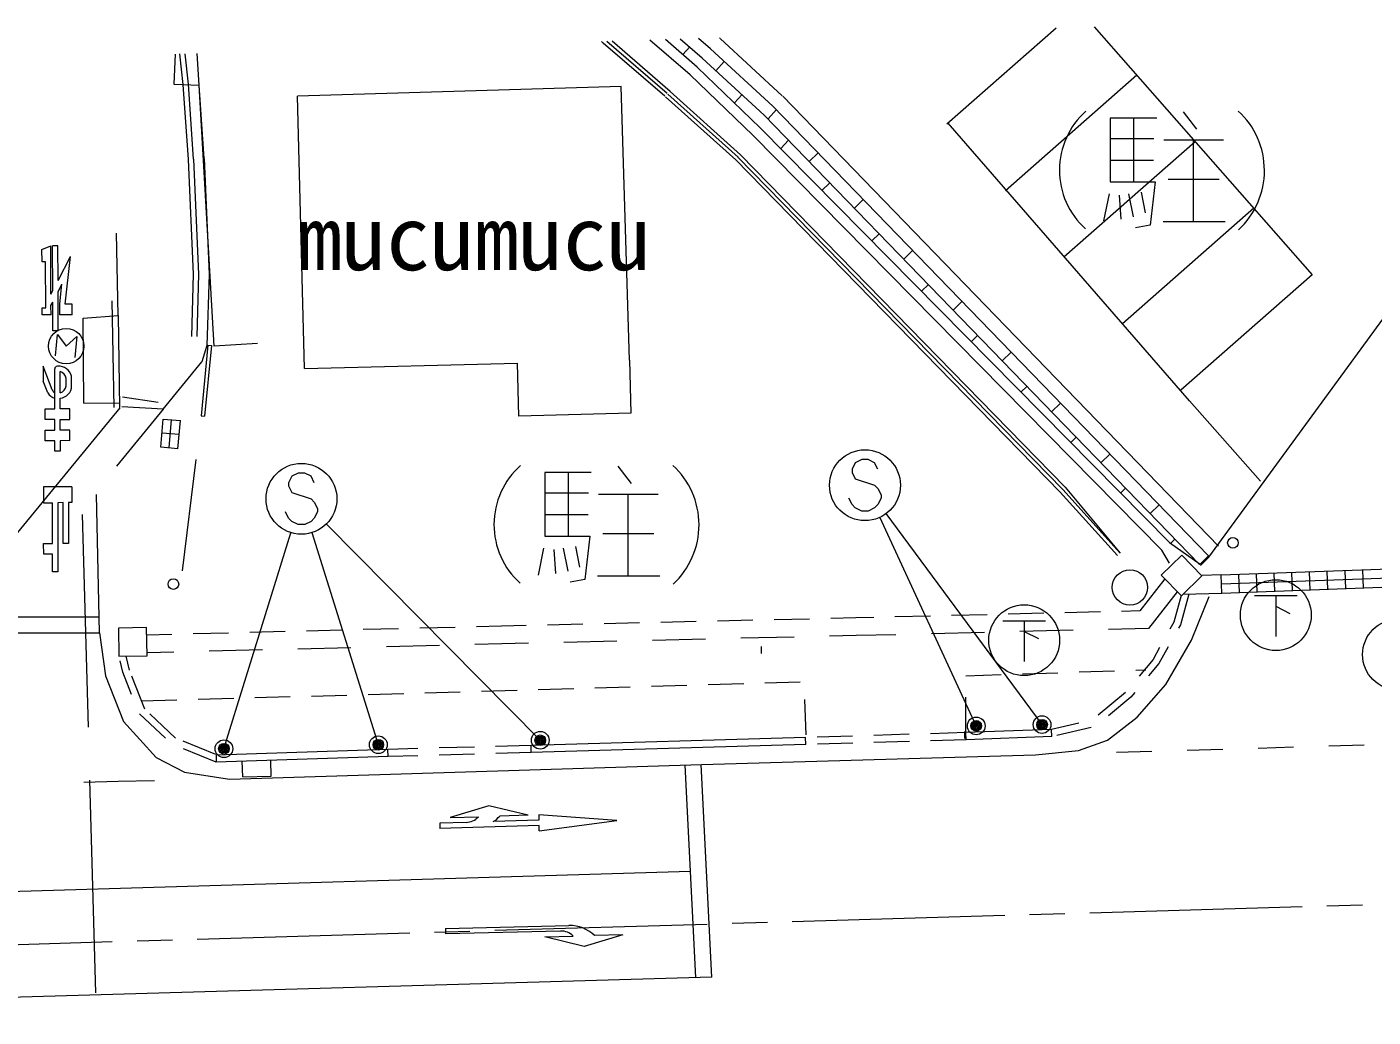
# Model space of a CAD drawing. Units: millimetres, scale not verified. Extents: x 40000 to 680000, y 20000 to 380000.
# Drawn here: x 444123 to 482116, y 283758 to 311709 of the extents above; entities that cross this region are included whole.
import ezdxf
from ezdxf.enums import TextEntityAlignment as Align

# ---------------------------------------------------------------- set-up
doc = ezdxf.new("R2010")
doc.units = ezdxf.units.MM
doc.header["$LTSCALE"] = 1000
doc.header["$PDMODE"] = 32
doc.header["$PDSIZE"] = 500
doc.linetypes.add('DASHED', pattern=[7.5, 6, -1.5])
for name, color, linetype, lineweight in [('M-BGD', 7, 'Continuous', 13), ('M-BGD-EXST', 7, 'Continuous', 13), ('M-BMK', 2, 'Continuous', 13), ('M-BMK-HTXT', 7, 'Continuous', 13), ('M-STR-HTXT', 7, 'Continuous', 13), ('M-STR-STR1', 1, 'DASHED', 13), ('M-STR-STRC', 7, 'Continuous', 13)]:
    doc.layers.add(name, color=color, linetype=linetype, lineweight=lineweight)
doc.styles.add('ＭＳ ゴシック', font='')
doc.styles.get('ＭＳ ゴシック').set_extended_font_data('MS Gothic')

msp = doc.modelspace()

# ---------------------------------------------------------------- linework, layer by layer
at = {"layer": 'M-BGD'}
for p, q in [((473176, 311678), (470088, 308964)), ((474248, 311709), (480399, 304712)), ((462127, 309758), (460390, 311253)), ((462193, 309834), (460486, 311302)), ((462275, 309887), (460643, 311307)), ((462841, 310356), (461705, 311338)), ((463043, 310577), (462148, 311352)), ((463185, 310824), (462560, 311364)), ((463418, 311086), (463078, 311379)), ((463680, 311388), (463670, 311397)), ((465443, 309766), (463689, 311380)), ((448304, 310942), (448268, 310096)), ((448531, 310080), (448440, 310946)), ((448680, 310096), (448590, 310951)), ((448983, 310065), (448923, 310960)), ((462632, 310932), (462832, 311149)), ((464927, 309221), (463185, 310824)), ((465172, 309472), (463418, 311086)), ((464818, 308863), (463043, 310577)), ((463805, 310730), (463568, 310472)), ((448268, 310096), (448983, 310065)), ((448679, 307966), (448530, 310085)), ((448828, 307977), (448680, 310096)), ((449128, 307993), (448983, 310065)), ((449403, 302701), (448983, 310065)), ((460894, 310029), (451764, 309753)), ((461127, 302301), (460894, 310029)), ((464607, 308650), (462841, 310356)), ((475447, 310345), (471739, 307086)), ((451959, 302069), (451764, 309753)), ((464128, 307953), (462142, 309738)), ((464195, 308028), (462209, 309812)), ((464262, 308102), (462275, 309887)), ((464304, 309795), (464092, 309564)), ((465459, 309750), (477757, 297056)), ((465276, 309375), (465039, 309118)), ((465172, 309472), (477470, 296778)), ((476755, 309311), (477132, 308819)), ((464927, 309221), (477218, 296534)), ((476938, 301156), (470119, 308990)), ((476009, 309130), (474697, 309130)), ((474697, 309130), (474697, 307335)), ((475353, 309130), (475353, 307335)), ((476155, 296940), (464607, 308650)), ((476369, 297151), (464818, 308863)), ((465617, 308509), (465401, 308273)), ((474697, 308557), (475927, 308557)), ((476214, 308524), (477894, 308524)), ((477041, 308524), (477041, 306212)), ((466198, 307909), (466450, 308153)), ((477098, 308468), (473389, 305208)), ((448678, 307970), (448811, 304727)), ((448828, 307977), (448961, 304728)), ((449128, 307993), (449262, 304730)), ((464119, 307962), (473287, 298577)), ((464191, 308032), (473358, 298647)), ((464262, 308102), (473430, 298716)), ((474697, 307950), (475918, 307950)), ((477477, 296744), (485690, 307974)), ((476336, 307409), (477771, 307409)), ((466781, 307308), (466561, 307095)), ((474664, 306999), (474509, 306237)), ((474697, 307335), (475968, 307335)), ((475214, 306999), (475345, 306352)), ((475566, 307040), (475681, 306458)), ((475968, 307335), (475828, 306114)), ((467728, 306833), (467476, 306590)), ((474951, 306958), (475000, 306278)), ((478748, 306590), (475040, 303330)), ((446701, 303559), (446652, 305891)), ((467966, 305671), (468172, 305871)), ((475828, 306114), (475410, 306040)), ((476189, 306212), (477943, 306212)), ((444548, 305428), (444798, 305529)), ((444801, 304168), (444798, 305529)), ((444851, 304264), (444848, 305529)), ((444998, 305529), (444848, 305529)), ((445000, 304554), (444998, 305529)), ((444549, 305078), (444548, 305428)), ((445000, 304554), (445349, 305230)), ((445202, 303880), (445349, 305230)), ((469119, 305397), (468868, 305153)), ((444649, 305078), (444549, 305078)), ((444652, 303778), (444649, 305078)), ((448811, 304727), (448769, 302971)), ((448961, 304728), (448919, 302967)), ((449262, 304730), (449204, 302713)), ((480399, 304712), (476690, 301453)), ((445001, 304228), (445112, 304444)), ((445052, 303888), (445112, 304444)), ((469370, 304247), (469564, 304435)), ((444801, 304168), (444851, 304264)), ((445002, 304094), (445001, 304228)), ((445004, 303129), (445002, 304094)), ((446584, 300965), (446532, 303978)), ((470511, 303960), (470260, 303717)), ((444553, 303578), (444552, 303778)), ((444552, 303778), (444652, 303778)), ((444803, 303579), (444553, 303578)), ((444802, 303842), (444852, 303939)), ((444803, 303579), (444802, 303842)), ((445053, 303579), (445052, 303888)), ((445403, 303580), (445053, 303579)), ((445402, 303880), (445202, 303880)), ((445403, 303580), (445402, 303880)), ((445706, 303491), (446701, 303559)), ((445729, 301090), (445706, 303491)), ((446701, 303559), (446731, 300964)), ((444931, 302425), (444984, 303022)), ((444984, 303022), (445232, 302699)), ((445232, 302699), (445532, 302974)), ((445532, 302974), (445479, 302376)), ((470956, 302999), (470774, 302823)), ((449232, 302722), (449036, 300730)), ((449204, 302713), (449055, 302253)), ((449332, 302712), (449136, 300720)), ((449232, 302722), (449332, 302712)), ((450627, 302776), (449403, 302701)), ((471903, 302524), (471651, 302280)), ((444582, 302128), (444583, 301711)), ((444839, 301465), (444582, 302128)), ((444910, 300929), (444907, 302054)), ((445057, 302129), (444982, 302129)), ((447971, 300920), (449055, 302253)), ((451959, 302069), (457965, 302221)), ((458005, 300719), (457965, 302221)), ((444712, 301378), (444583, 301711)), ((445059, 301379), (445057, 301979)), ((445233, 301580), (445233, 301780)), ((445383, 301580), (445383, 301780)), ((472347, 301562), (472179, 301399)), ((445060, 300929), (445059, 301229)), ((445729, 301090), (446729, 301099)), ((447971, 300920), (446799, 300986)), ((446823, 301263), (447826, 301113)), ((473294, 301088), (473043, 300844)), ((478942, 298887), (476938, 301156)), ((447902, 299846), (447967, 300641)), ((447967, 300641), (448455, 300601)), ((448137, 299825), (448206, 300623)), ((448386, 299803), (448455, 300601)), ((449036, 300730), (449136, 300720)), ((448421, 300202), (447937, 300244)), ((448386, 299803), (447902, 299846)), ((473739, 300126), (473583, 299975)), ((448514, 296355), (448901, 299502)), ((474686, 299651), (474435, 299408)), ((460050, 299128), (458739, 299128)), ((458739, 299128), (458739, 297333)), ((459395, 299128), (459395, 297333)), ((460796, 299309), (461173, 298817)), ((473358, 298647), (474979, 296858)), ((473430, 298716), (474979, 296858)), ((474988, 298551), (475131, 298689)), ((458739, 298555), (459969, 298555)), ((460255, 298522), (461936, 298522)), ((461083, 298522), (461083, 296210)), ((473284, 298579), (474905, 296791)), ((458739, 297948), (459960, 297948)), ((476078, 298215), (475826, 297971)), ((458739, 297333), (460010, 297333)), ((460010, 297333), (459870, 296112)), ((460378, 297407), (461813, 297407)), ((476369, 297151), (477234, 296540)), ((476522, 297253), (476396, 297131)), ((458706, 296997), (458551, 296235)), ((458993, 296956), (459042, 296276)), ((459255, 296997), (459387, 296350)), ((459608, 297038), (459723, 296456)), ((476370, 296568), (476155, 296940)), ((477470, 296778), (477234, 296540)), ((477477, 296744), (477241, 296507)), ((481343, 295846), (481324, 296365)), ((481843, 295864), (481824, 296384)), ((459870, 296112), (459452, 296038)), ((460231, 296210), (461985, 296210)), ((476239, 296127), (475529, 295224)), ((477830, 296238), (477290, 296222)), ((482851, 296161), (477836, 295978)), ((478345, 295736), (478326, 296256)), ((478845, 295754), (478826, 296274)), ((479344, 295773), (479325, 296292)), ((479844, 295791), (479825, 296311)), ((480344, 295809), (480325, 296329)), ((480843, 295828), (480824, 296347)), ((476591, 295766), (475776, 294730)), ((476698, 295656), (476492, 294907)), ((476916, 295692), (476678, 294831)), ((477845, 295718), (476742, 295687)), ((475529, 295224), (475020, 295211)), ((459814, 294847), (458814, 294823)), ((461413, 294884), (460413, 294860)), ((463013, 294921), (462013, 294898)), ((464612, 294958), (463613, 294935)), ((466212, 294995), (465212, 294972)), ((467513, 295025), (466812, 295009)), ((468022, 295038), (467513, 295025)), ((469621, 295077), (468622, 295053)), ((471221, 295117), (470221, 295092)), ((472820, 295157), (471821, 295132)), ((474420, 295196), (473420, 295171)), ((476492, 294907), (476384, 294712)), ((476678, 294831), (476626, 294737)), ((448210, 294558), (447505, 294540)), ((449810, 294599), (448810, 294573)), ((451409, 294639), (450410, 294614)), ((453009, 294679), (452009, 294654)), ((454608, 294720), (453609, 294695)), ((456208, 294760), (455208, 294735)), ((457513, 294793), (456807, 294775)), ((458214, 294809), (457513, 294793)), ((465774, 294485), (464274, 294450)), ((467525, 294525), (466774, 294508)), ((468651, 294553), (467525, 294525)), ((471151, 294615), (469651, 294578)), ((473650, 294677), (472150, 294640)), ((475776, 294730), (474650, 294702)), ((450769, 294123), (449270, 294085)), ((453268, 294186), (451769, 294148)), ((455768, 294249), (454268, 294211)), ((457525, 294293), (456767, 294274)), ((458276, 294311), (457525, 294293)), ((460775, 294369), (459276, 294334)), ((463275, 294427), (461775, 294392)), ((476092, 294188), (475907, 293855)), ((476335, 294213), (476073, 293742)), ((446825, 293490), (446750, 293810)), ((447017, 293550), (446924, 293947)), ((448270, 294060), (447512, 294040)), ((475907, 293855), (475512, 293379)), ((476073, 293742), (475779, 293387)), ((447073, 292866), (446825, 293490)), ((447454, 292449), (447085, 293378)), ((470624, 293394), (471618, 293427)), ((470624, 293389), (470624, 293394)), ((472218, 293447), (473218, 293480)), ((473817, 293500), (474817, 293533)), ((475416, 293553), (475699, 293563)), ((456010, 292928), (456355, 292939)), ((456955, 292956), (457955, 292986)), ((458554, 293004), (459554, 293034)), ((460154, 293052), (461153, 293081)), ((461753, 293099), (462752, 293129)), ((463352, 293147), (464352, 293176)), ((464951, 293194), (465951, 293224)), ((447359, 292688), (448358, 292716)), ((448958, 292733), (449958, 292760)), ((450557, 292777), (451557, 292805)), ((452157, 292821), (453156, 292849)), ((453756, 292866), (454756, 292894)), ((455356, 292910), (456010, 292928)), ((466069, 292725), (466108, 291726)), ((470623, 291789), (470623, 292789)), ((475126, 292919), (474355, 292282)), ((475282, 292788), (474648, 292265)), ((475395, 292925), (475282, 292788)), ((448030, 291628), (447304, 292315)), ((448313, 291635), (447587, 292323)), ((470623, 291789), (469623, 291758)), ((473038, 291874), (470622, 291789)), ((470629, 291589), (470622, 291789)), ((473814, 292059), (473038, 291878)), ((473045, 291674), (473038, 291874)), ((474160, 291934), (473186, 291707)), ((449459, 291174), (448532, 291547)), ((458352, 291427), (457352, 291399)), ((466097, 291649), (458352, 291427)), ((458358, 291227), (458352, 291427)), ((466103, 291449), (458358, 291227)), ((466103, 291449), (466097, 291649)), ((467424, 291690), (466425, 291659)), ((467430, 291490), (466431, 291459)), ((469023, 291740), (468024, 291709)), ((469030, 291540), (468030, 291509)), ((470629, 291589), (469629, 291558)), ((473045, 291674), (470629, 291589)), ((449466, 290955), (448539, 291329)), ((454311, 291314), (449460, 291155)), ((449460, 291155), (449466, 290955)), ((454317, 291114), (449466, 290955)), ((455153, 291337), (454311, 291314)), ((454316, 291114), (454311, 291314)), ((455159, 291137), (454316, 291114)), ((456753, 291382), (455753, 291354)), ((456758, 291182), (455759, 291154)), ((458358, 291227), (457358, 291199)), ((450212, 290538), (450202, 290979)), ((451018, 290557), (451008, 291005)), ((450212, 290538), (451018, 290557))]:
    msp.add_line(p, q, dxfattribs=at)
at = {"layer": 'M-BGD', "color": 171}
for p, q in [((460390, 311253), (460337, 311298)), ((464858, 294017), (464854, 294217)), ((470597, 291620), (470591, 291820))]:
    msp.add_line(p, q, dxfattribs=at)
at = {"layer": 'M-BGD'}
for points in [[(445004, 303129), (444854, 303129), (444852, 303939)], [(461127, 302301), (461169, 300804), (458005, 300719)], [(444637, 300328), (444912, 300329), (444911, 300629), (444636, 300628), (444635, 300928), (444910, 300929)], [(445337, 300030), (445337, 300330), (445062, 300329), (445061, 300629), (445336, 300630), (445335, 300930), (445060, 300929)], [(445337, 300030), (445062, 300029), (445063, 299729), (444913, 299729), (444912, 300029), (444637, 300028), (444637, 300328)], [(445391, 298730), (444591, 298728), (444592, 298278), (444842, 298279)], [(445391, 298730), (445392, 298280), (445292, 298280)], [(444847, 296329), (444846, 296829), (444596, 296828), (444595, 297128), (444845, 297129), (444842, 298279)], [(445142, 298280), (444992, 298279), (444997, 296329), (444847, 296329)], [(445292, 298280), (445295, 297130), (445145, 297130), (445142, 298280)]]:
    msp.add_lwpolyline(points, dxfattribs=at)
for points in [[(476705, 295650), (477284, 296216), (476718, 296796), (476138, 296230)], [(477845, 295718), (477826, 296238), (482842, 296421), (482861, 295901)], [(447514, 293956), (447502, 294751), (446707, 294739), (446719, 293944)]]:
    msp.add_lwpolyline(points, close=True, dxfattribs=at)
for centre, radius in [((445232, 302699), 500), ((478160, 297147), 150), ((475254, 295888), 500), ((475254, 295888), 500), ((448256, 295981), 150)]:
    msp.add_circle(centre, radius, dxfattribs=at)
for centre, radius, start, end in [((475491, 307664), 2228, 131.6979, 228.0192), ((476768, 307655), 2282, 312.8638, 47.4164), ((444982, 302054), 75, 90.1529, 180.1529), ((445033, 301780), 350, 0.0066, 86.0571), ((444986, 301740), 250, 9.2315, 73.4462), ((444996, 301548), 330, 210.848, 254.8318), ((444983, 301510), 150, 197.3513, 240.496), ((445033, 301578), 350, 274.2488, 0.2993), ((444986, 301619), 250, 286.8597, 351.0744), ((459533, 297662), 2228, 131.6979, 228.0192), ((460810, 297653), 2282, 312.8638, 47.4164)]:
    msp.add_arc(centre, radius, start, end, dxfattribs=at)
at = {"layer": 'M-BGD-EXST'}
for p, q in [((478771, 295655), (479971, 295655)), ((479371, 295655), (479371, 294505)), ((479371, 295355), (479771, 295155)), ((471669, 294946), (472869, 294946)), ((472269, 294946), (472269, 293796)), ((472269, 294646), (472669, 294446))]:
    msp.add_line(p, q, dxfattribs=at)
for centre in [(479371, 295105), (472269, 294396), (482820, 293992)]:
    msp.add_circle(centre, 1000, dxfattribs=at)
at = {"layer": 'M-BMK'}
for p, q in [((480116, 286872), (474118, 286695)), ((481815, 286922), (480815, 286893)), ((471719, 286624), (465722, 286446)), ((473419, 286674), (472419, 286644)), ((454927, 286127), (448929, 285950)), ((456626, 286177), (455626, 286148)), ((463323, 286375), (457326, 286198)), ((465022, 286426), (464023, 286396)), ((446530, 285879), (440533, 285701)), ((448230, 285929), (447230, 285899))]:
    msp.add_line(p, q, dxfattribs=at)
at = {"layer": 'M-STR-HTXT'}
for p, q in [((470915, 291978), (468193, 297868)), ((472773, 292013), (468369, 297969)), ((458611, 291572), (452580, 297671)), ((449684, 291334), (451574, 297430)), ((454041, 291447), (452170, 297432))]:
    msp.add_line(p, q, dxfattribs=at)
for centre, radius in [((470915, 291978), 150), ((470915, 291978), 120), ((470915, 291978), 90), ((470915, 291978), 60), ((470915, 291978), 30), ((470915, 291978), 20), ((472773, 292013), 150), ((472773, 292013), 120), ((472773, 292013), 90), ((472773, 292013), 60), ((472773, 292013), 30), ((472773, 292013), 20), ((449684, 291334), 150), ((449684, 291334), 120), ((449684, 291334), 90), ((454041, 291447), 150), ((454041, 291447), 120), ((454041, 291447), 90), ((454041, 291447), 60), ((454041, 291447), 30), ((454041, 291447), 20), ((458611, 291572), 150), ((458611, 291572), 120), ((458611, 291572), 90), ((458611, 291572), 60), ((458611, 291572), 30), ((458611, 291572), 20), ((449684, 291334), 60), ((449684, 291334), 30), ((449684, 291334), 20)]:
    msp.add_circle(centre, radius, dxfattribs=at)
for p in [(470915, 291978), (472773, 292013), (458611, 291572), (449684, 291334), (454041, 291447)]:
    msp.add_point(p, dxfattribs=at)
at = {"layer": 'M-STR-STR1'}
for p, q in [((446741, 300956), (443225, 296672)), ((447971, 300920), (446651, 299312)), ((446278, 276950), (445686, 298094))]:
    msp.add_line(p, q, dxfattribs=at)
at = {"layer": 'M-STR-STRC'}
for p, q in [((467502, 299408), (467411, 299226)), ((467684, 299499), (467502, 299408)), ((467866, 299499), (467684, 299499)), ((468048, 299408), (467866, 299499)), ((468139, 299226), (468048, 299408)), ((451598, 299024), (451507, 298843)), ((451780, 299115), (451598, 299024)), ((451962, 299115), (451780, 299115)), ((452143, 299024), (451962, 299115)), ((452234, 298843), (452143, 299024)), ((467411, 299226), (467411, 299135)), ((467411, 299135), (467502, 298953)), ((451507, 298843), (451507, 298752)), ((451507, 298752), (451598, 298570)), ((467502, 298953), (468048, 298772)), ((468048, 298772), (468139, 298681)), ((468139, 298681), (468230, 298499)), ((446168, 294604), (446085, 298514)), ((451598, 298570), (452143, 298388)), ((452143, 298388), (452234, 298297)), ((452234, 298297), (452325, 298115)), ((467411, 298226), (467321, 298408)), ((468230, 298408), (468139, 298226)), ((468230, 298499), (468230, 298408)), ((451507, 297843), (451416, 298024)), ((452325, 298024), (452234, 297843)), ((452325, 298115), (452325, 298024)), ((467502, 298135), (467411, 298226)), ((467684, 298044), (467502, 298135)), ((467866, 298044), (467684, 298044)), ((468048, 298135), (467866, 298044)), ((468139, 298226), (468048, 298135)), ((451598, 297752), (451507, 297843)), ((451780, 297661), (451598, 297752)), ((451962, 297661), (451780, 297661)), ((452143, 297752), (451962, 297661)), ((452234, 297843), (452143, 297752)), ((443449, 295053), (446159, 295054)), ((443449, 294603), (446168, 294604)), ((481869, 291434), (480870, 291404)), ((475872, 291255), (474872, 291229)), ((477871, 291314), (476871, 291284)), ((479870, 291374), (478870, 291344)), ((463002, 284875), (462699, 290871)), ((463452, 284889), (463149, 290884)), ((446699, 290404), (445729, 290376)), ((447728, 290430), (446699, 290404)), ((456518, 289253), (455775, 289231)), ((455775, 289231), (455780, 289081)), ((458578, 289166), (455780, 289081)), ((458574, 289316), (457287, 289277)), ((458269, 289457), (457470, 289433)), ((458569, 289466), (458574, 289316)), ((458583, 289016), (458578, 289166)), ((433709, 287008), (462850, 287875)), ((455936, 286257), (459421, 286344)), ((455936, 286257), (455940, 286107)), ((459182, 286188), (455940, 286107)), ((460942, 286081), (460142, 286061)), ((463452, 284889), (433851, 284024))]:
    msp.add_line(p, q, dxfattribs=at)
for points in [[(446168, 294604), (446338, 293388), (446848, 292099), (447774, 291084), (448573, 290674), (449844, 290477), (463159, 290885), (472586, 291160), (473798, 291281), (474620, 291574), (475459, 292227), (476267, 293146), (476991, 294399), (477491, 295630)], [(458269, 289457), (457161, 289723), (456070, 289390), (456870, 289414)], [(458583, 289016), (460775, 289308), (458569, 289466)], [(460942, 286081), (459850, 285754), (458743, 286027), (459542, 286046)]]:
    msp.add_lwpolyline(points, dxfattribs=at)
for centre in [(467775, 298772), (451871, 298388)]:
    msp.add_circle(centre, 1000, dxfattribs=at)
for centre, radius, start, end in [((456502, 289753), 500, 271.7475, 317.3205), ((456734, 290110), 1000, 303.5358, 317.3205), ((456734, 290110), 1000, 271.74746, 271.74748), ((459194, 285688), 500, 45.8522, 91.4252), ((459446, 285344), 1000, 45.8522, 91.4252)]:
    msp.add_arc(centre, radius, start, end, dxfattribs=at)

# ---------------------------------------------------------------- texts
at = {"layer": 'M-BMK-HTXT', "style": 'ＭＳ ゴシック'}
msp.add_text('mucumucu', height=1833, dxfattribs=at).set_placement((456753, 304293), align=Align.BOTTOM_CENTER)

doc.saveas('drawing.dxf')
